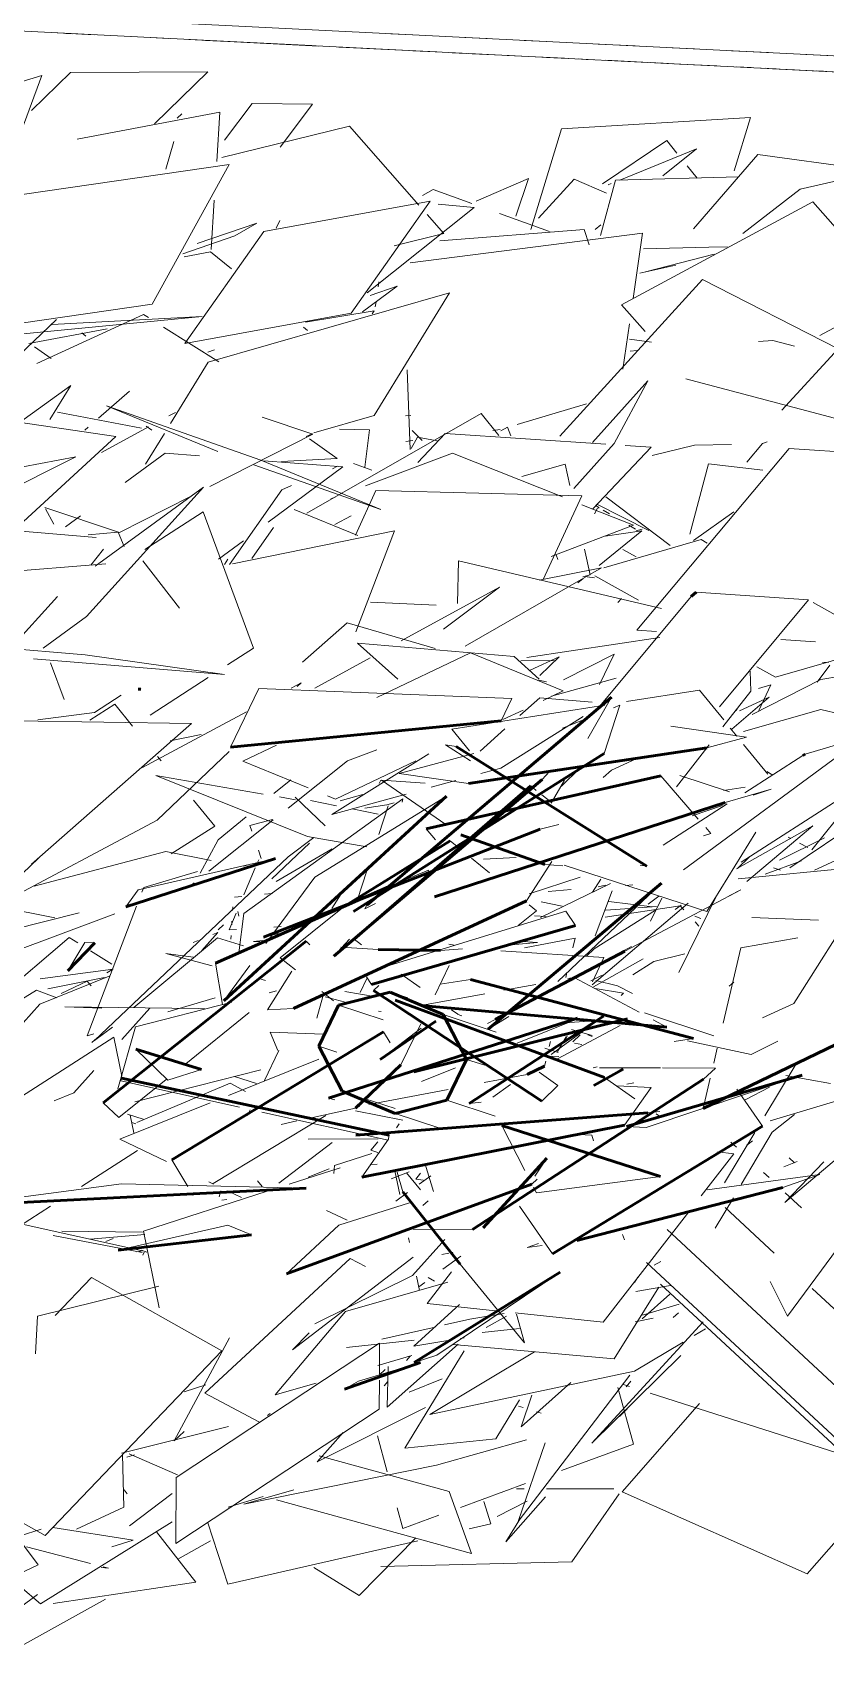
# Model space of a CAD drawing. Header units: metres. Extents: x 10 to 831, y 10 to 584.
# Drawn here: x 177.1 to 203.8, y 395.3 to 450.6 of the extents above; entities that cross this region are included whole.
import ezdxf

# ---------------------------------------------------------------- set-up
doc = ezdxf.new("R2010")
doc.units = ezdxf.units.M
doc.layers.add('CUT', color=7, linetype='Continuous', lineweight=50)
doc.layers.add('VIS', color=8, linetype='Continuous', lineweight=13)

msp = doc.modelspace()

# ---------------------------------------------------------------- linework, layer by layer
at = {"layer": 'CUT'}
for p, q in [((199.324, 431.6), (199.49, 431.745)), ((180.766, 428.469), (180.68, 428.471)), ((188.388, 421.191), (196.636, 428.203)), ((192.913, 427.401), (183.784, 426.517)), ((197.827, 422.504), (191.402, 426.538)), ((187.938, 420.973), (196.387, 426.306)), ((191.812, 425.293), (199.848, 426.501)), ((203.092, 426.238), (203.167, 426.279)), ((187.269, 419.476), (194.294, 425.426)), ((190.382, 423.764), (198.303, 425.548)), ((191.071, 424.867), (183.562, 417.959)), ((193.916, 425.209), (187.96, 420.048)), ((190.664, 421.472), (200.475, 424.655)), ((184.898, 420.109), (194.234, 423.753)), ((187.618, 421.149), (191.192, 423.364)), ((191.557, 423.558), (194.386, 422.565)), ((185.306, 422.76), (180.26, 421.137)), ((183.287, 419.236), (189.224, 421.857)), ((198.323, 421.932), (192.483, 417.008)), ((193.776, 421.339), (185.913, 417.7)), ((195.427, 420.504), (188.548, 418.518)), ((179.217, 419.922), (178.306, 418.973)), ((186.338, 419.972), (179.498, 414.529)), ((190.868, 419.657), (188.773, 419.691)), ((192.718, 417.332), (197.087, 419.636)), ((187.433, 417.817), (189.169, 418.26)), ((194.287, 414.583), (188.608, 418.312)), ((189.169, 418.26), (190.958, 417.504)), ((191.885, 418.687), (199.4, 416.696)), ((199.724, 414.338), (208.543, 418.582)), ((186.765, 416.434), (187.433, 417.817)), ((196.404, 415.382), (189.342, 417.99)), ((198.508, 417.075), (190.206, 417.806)), ((195.487, 417.381), (187.091, 414.687)), ((190.714, 417.283), (188.834, 415.991)), ((197.182, 417.354), (189.974, 415.567)), ((190.958, 417.504), (191.751, 415.991)), ((196.371, 417.442), (191.835, 414.5)), ((188.952, 416.92), (181.806, 412.6)), ((182.814, 415.643), (180.597, 416.334)), ((187.557, 414.921), (186.765, 416.434)), ((188.004, 414.344), (189.538, 415.801)), ((191.751, 415.991), (191.083, 414.609)), ((193.795, 415.481), (194.38, 415.763)), ((197.035, 415.662), (196.044, 415.113)), ((203.067, 415.462), (197.139, 413.73)), ((180.108, 415.36), (189.145, 413.434)), ((189.346, 414.165), (187.557, 414.921)), ((199.736, 415.327), (191.947, 410.254)), ((191.083, 414.609), (189.346, 414.165)), ((188.017, 413.438), (197.863, 414.189)), ((197.073, 413.767), (188.219, 412.017)), ((198.294, 412.036), (192.939, 413.756)), ((194.643, 409.436), (201.724, 413.734)), ((194.456, 412.654), (192.307, 410.304)), ((186.336, 411.647), (174.451, 411.044)), ((193.949, 411.782), (185.679, 408.758)), ((195.472, 409.877), (202.413, 411.671)), ((191.535, 409.082), (189.601, 411.526)), ((184.498, 410.071), (180.001, 409.558)), ((189.978, 405.769), (194.911, 408.816)), ((190.195, 405.768), (187.633, 404.869))]:
    msp.add_line(p, q, dxfattribs=at)
at = {"layer": 'VIS'}
for p, q in [((30, 458.538), (235.672, 448.254)), ((235.422, 447.731), (30, 458.003)), ((177.948, 450.605), (179.197, 450.543)), ((178.461, 450.579), (178.238, 450.591)), ((180.447, 450.48), (181.696, 450.418)), ((186.762, 450.164), (182.381, 450.384)), ((182.611, 450.372), (186.531, 450.176)), ((182.946, 450.355), (183.695, 450.317)), ((189.942, 450.541), (189.193, 450.578)), ((192.441, 450.415), (191.692, 450.453)), ((194.44, 450.316), (193.691, 450.353)), ((185.444, 450.231), (186.194, 450.193)), ((187.443, 450.13), (188.693, 450.068)), ((189.13, 450.046), (187.946, 450.105)), ((188.182, 450.094), (189.367, 450.034)), ((190.513, 449.977), (188.385, 450.083)), ((188.621, 450.072), (189.331, 450.036)), ((189.942, 450.005), (190.692, 449.968)), ((190.04, 450), (190.75, 449.965)), ((191.499, 449.928), (191.262, 449.939)), ((191.499, 449.928), (191.736, 449.916)), ((191.941, 449.905), (193.191, 449.843)), ((193.362, 449.834), (193.12, 449.846)), ((193.362, 449.834), (193.604, 449.822)), ((194.813, 449.762), (194.088, 449.798)), ((194.329, 449.786), (195.055, 449.75)), ((194.44, 449.781), (195.19, 449.743)), ((197.439, 450.166), (196.19, 450.228)), ((199.439, 450.066), (198.688, 450.103)), ((201.937, 449.94), (200.688, 450.003)), ((203.936, 449.841), (203.186, 449.878)), ((177.084, 447.99), (178.391, 449.267)), ((178.391, 449.267), (183.02, 449.29)), ((183.02, 449.29), (181.224, 447.534)), ((195.78, 449.714), (195.539, 449.726)), ((195.78, 449.714), (196.022, 449.702)), ((196.439, 449.681), (197.689, 449.618)), ((197.231, 449.641), (196.99, 449.653)), ((197.231, 449.641), (197.473, 449.629)), ((198.682, 449.568), (197.957, 449.605)), ((198.199, 449.593), (198.924, 449.557)), ((198.938, 449.555), (200.188, 449.493)), ((199.65, 449.52), (199.408, 449.532)), ((199.65, 449.52), (199.892, 449.508)), ((201.101, 449.447), (200.859, 449.459)), ((201.101, 449.447), (201.343, 449.436)), ((201.438, 449.431), (202.187, 449.393)), ((202.069, 449.399), (201.826, 449.411)), ((204.529, 449.276), (202.069, 449.399)), ((202.56, 449.375), (202.806, 449.362)), ((203.545, 449.325), (203.791, 449.313)), ((177.422, 449.173), (171.273, 447.282)), ((175.785, 444.733), (177.422, 449.173)), ((183.585, 446.984), (184.519, 448.222)), ((184.519, 448.222), (186.552, 448.198)), ((186.552, 448.198), (185.463, 446.753)), ((178.623, 447.018), (183.434, 447.929)), ((182.153, 447.88), (181.992, 447.726)), ((183.434, 447.929), (183.326, 446.264)), ((201.322, 447.75), (194.956, 447.375)), ((200.777, 445.959), (201.322, 447.75)), ((183.493, 446.402), (187.797, 447.462)), ((187.797, 447.462), (190.139, 444.8)), ((194.956, 447.375), (193.921, 443.972)), ((181.603, 446.01), (181.878, 446.945)), ((196.332, 445.511), (198.504, 446.976)), ((199.503, 446.691), (196.913, 445.639)), ((198.365, 445.787), (199.503, 446.691)), ((198.504, 446.976), (198.844, 446.55)), ((199.402, 443.994), (201.576, 446.5)), ((201.576, 446.5), (205.554, 445.96)), ((203, 445.333), (208.827, 446.688)), ((183.744, 446.168), (176.068, 445.055)), ((181.149, 441.459), (183.744, 446.168)), ((199.184, 446.126), (199.524, 445.702)), ((190.262, 445.119), (190.618, 445.321)), ((190.618, 445.321), (191.926, 444.849)), ((192.076, 444.933), (193.84, 445.698)), ((193.84, 445.698), (193.407, 444.42)), ((194.174, 444.361), (195.382, 445.677)), ((195.382, 445.677), (196.47, 445.202)), ((196.266, 443.779), (196.768, 445.64)), ((196.626, 445.523), (196.53, 445.484)), ((196.768, 445.64), (200.92, 445.757)), ((201.062, 443.844), (203, 445.333)), ((183.242, 444.97), (183.133, 443.304)), ((184.909, 443.904), (190.519, 444.928)), ((190.519, 444.928), (187.858, 441.154)), ((190.792, 444.828), (192.011, 444.72)), ((196.979, 441.439), (203.43, 444.911)), ((203.43, 444.911), (206.194, 441.763)), ((185.328, 444.02), (185.452, 444.284)), ((192.011, 444.72), (188.401, 441.837)), ((190.42, 444.481), (190.982, 443.841)), ((192.86, 444.512), (194.541, 443.905)), ((183.934, 443.765), (182.177, 443.159)), ((182.248, 440.13), (184.909, 443.904)), ((182.667, 443.499), (184.675, 444.192)), ((184.675, 444.192), (183.934, 443.765)), ((190.982, 443.841), (189.308, 443.43)), ((189.847, 442.851), (197.683, 443.855)), ((190.852, 443.595), (195.715, 443.974)), ((195.715, 443.974), (195.879, 443.457)), ((196.091, 443.98), (196.281, 444.13)), ((197.683, 443.855), (197.363, 441.644)), ((182.227, 443.049), (183.112, 443.226)), ((183.112, 443.226), (183.825, 442.648)), ((197.718, 443.329), (199.918, 443.384)), ((197.782, 442.553), (200.099, 443.144)), ((199.918, 443.384), (200.55, 443.389)), ((198.81, 442.774), (197.598, 442.5)), ((189.408, 442.07), (188.24, 441.201)), ((188.496, 441.751), (189.408, 442.07)), ((188.77, 442.046), (188.794, 442.216)), ((194.894, 437.012), (199.71, 442.288)), ((199.71, 442.288), (204.276, 439.957)), ((173.241, 440.312), (181.149, 441.459)), ((183.038, 439.504), (191.17, 441.841)), ((191.17, 441.841), (188.634, 437.706)), ((188.672, 441.365), (188.696, 441.535)), ((206.194, 441.763), (203.66, 440.399)), ((176.15, 439.249), (177.919, 440.944)), ((176.683, 440.447), (182.831, 441.044)), ((177.255, 439.46), (180.855, 441.114)), ((182.831, 441.044), (177.974, 440.786)), ((180.855, 441.114), (181.024, 441.007)), ((187.858, 441.154), (182.248, 440.13)), ((186.322, 440.853), (188.633, 441.236)), ((188.633, 441.236), (188.565, 441.13)), ((197.769, 440.54), (196.979, 441.439)), ((179.633, 440.63), (176.987, 440.128)), ((177.974, 440.786), (177.769, 440.765)), ((178.913, 440.374), (178.771, 440.489)), ((181.532, 440.686), (183.391, 439.512)), ((186.247, 440.685), (186.389, 440.57)), ((197.24, 440.794), (197.019, 439.264)), ((177.182, 440.022), (177.746, 439.62)), ((183.023, 439.839), (183.251, 439.918)), ((197.248, 440.275), (197.987, 440.172)), ((197.263, 439.872), (197.503, 439.89)), ((201.594, 440.201), (202.075, 440.238)), ((202.075, 440.238), (202.804, 440.045)), ((204.276, 439.957), (202.384, 437.884)), ((181.77, 437.437), (183.038, 439.504)), ((189.751, 439.247), (189.845, 436.559)), ((178.407, 438.712), (176.624, 437.431)), ((177.692, 437.574), (178.407, 438.712)), ((197.867, 438.877), (195.997, 436.79)), ((196.722, 436.76), (197.867, 438.877)), ((199.148, 438.942), (204.152, 437.615)), ((179.923, 436.991), (171.946, 438.168)), ((179.339, 437.612), (180.388, 438.519)), ((177.959, 437.813), (180.79, 437.281)), ((183.359, 436.488), (179.603, 438.024)), ((179.603, 438.024), (184.81, 436.193)), ((181.709, 437.687), (181.935, 437.81)), ((186.568, 437.073), (184.852, 437.648)), ((186.359, 434.413), (192.237, 437.767)), ((188.634, 437.706), (186.601, 437.122)), ((189.867, 437.701), (189.688, 437.688)), ((192.237, 437.767), (192.84, 437.025)), ((193.456, 437.397), (195.791, 438.101)), ((178.873, 437.209), (178.989, 437.31)), ((179.443, 436.454), (181.029, 437.317)), ((180.924, 436.059), (181.559, 437.093)), ((180.946, 437.342), (181.135, 437.209)), ((183.088, 435.304), (186.568, 437.073)), ((186.54, 437.084), (186.34, 436.992)), ((187.467, 437.248), (188.479, 437.219)), ((188.479, 437.219), (188.323, 435.958)), ((189.918, 437.197), (190.257, 436.865)), ((190.104, 436.12), (191.027, 437.099)), ((191.027, 437.099), (196.451, 436.736)), ((192.881, 437.231), (192.636, 437.2)), ((193.131, 437.315), (192.904, 437.185)), ((193.244, 437.018), (193.131, 437.315)), ((175.822, 433.226), (179.923, 436.991)), ((187.39, 436.249), (186.45, 436.919)), ((189.943, 436.855), (189.698, 436.823)), ((189.878, 436.592), (190.092, 436.975)), ((190.092, 436.975), (190.764, 436.85)), ((195.363, 435.242), (196.722, 436.76)), ((197.97, 436.635), (196.008, 434.556)), ((197.102, 436.692), (197.97, 436.635)), ((197.489, 430.466), (202.627, 436.588)), ((198.006, 436.358), (199.436, 436.7)), ((199.436, 436.7), (200.687, 436.726)), ((201.2, 436.125), (201.734, 436.754)), ((201.734, 436.754), (201.888, 436.813)), ((202.627, 436.588), (208.656, 436.197)), ((178.576, 436.314), (171.547, 432.79)), ((176.786, 435.968), (178.576, 436.314)), ((180.241, 435.44), (181.583, 436.435)), ((181.583, 436.435), (182.749, 436.344)), ((188.856, 434.539), (184.578, 436.043)), ((184.81, 436.193), (188.856, 434.539)), ((184.913, 436.175), (187.577, 435.967)), ((187.577, 435.967), (185.061, 434.103)), ((185.512, 436.148), (187.39, 436.249)), ((187.395, 435.991), (187.224, 435.906)), ((188.552, 435.865), (187.94, 436.087)), ((188.345, 435.334), (191.273, 436.436)), ((191.273, 436.436), (194.982, 434.957)), ((193.613, 435.647), (195.072, 436.063)), ((195.072, 436.063), (195.235, 435.346)), ((199.278, 433.707), (199.913, 436.068)), ((199.913, 436.068), (201.743, 435.863)), ((178.932, 430.928), (182.878, 435.289)), ((182.878, 435.289), (179.224, 432.62)), ((180.044, 433.756), (182.436, 434.972)), ((183.76, 432.684), (185.52, 435.195)), ((185.52, 435.195), (185.847, 435.344)), ((187.174, 434.894), (187.32, 434.948)), ((187.999, 433.67), (188.693, 435.173)), ((188.693, 435.173), (195.635, 434.992)), ((195.635, 434.992), (194.334, 432.176)), ((196.449, 434.966), (198.61, 433.321)), ((177.527, 434.599), (180.044, 433.756)), ((177.834, 434.038), (177.547, 434.555)), ((178.228, 433.949), (178.731, 434.322)), ((182.864, 434.456), (180.904, 433.182)), ((184.56, 429.862), (182.864, 434.456)), ((185.935, 434.539), (188.087, 433.653)), ((187.309, 434.024), (187.854, 434.315)), ((195.636, 434.696), (197.381, 434)), ((196.169, 434.579), (196.061, 434.388)), ((196.219, 434.574), (196.106, 434.685)), ((197.892, 433.825), (196.145, 434.716)), ((196.573, 434.384), (196.356, 434.511)), ((200.758, 434.451), (199.406, 433.493)), ((176.611, 433.812), (179.264, 433.594)), ((178.986, 433.679), (180.001, 433.766)), ((180.001, 433.766), (180.208, 433.286)), ((183.854, 432.702), (189.322, 433.814)), ((185.239, 433.928), (184.506, 432.882)), ((189.322, 433.814), (188.011, 430.404)), ((197.381, 434), (194.6, 432.953)), ((196.224, 432.649), (197.658, 433.816)), ((197.658, 433.816), (196.419, 433.63)), ((197.442, 433.875), (197.225, 434.002)), ((197.675, 433.873), (197.464, 433.813)), ((179.508, 433.191), (179.077, 432.653)), ((184.222, 433.481), (183.384, 432.86)), ((195.722, 433.192), (195.917, 432.331)), ((196.374, 432.563), (199.657, 433.519)), ((197.017, 433.184), (197.473, 432.938)), ((199.657, 433.519), (199.867, 433.401)), ((172.338, 432.113), (179.58, 432.701)), ((180.829, 432.803), (182.075, 431.211)), ((183.703, 432.861), (183.586, 432.681)), ((191.446, 431.36), (191.48, 432.804)), ((191.48, 432.804), (198.327, 431.198)), ((194.83, 432.851), (194.773, 433)), ((191.708, 429.922), (196.303, 432.571)), ((196.303, 432.571), (194.196, 432.147)), ((195.506, 432.065), (195.686, 432.212)), ((195.917, 432.331), (195.674, 432.261)), ((196.06, 432.228), (195.813, 432.264)), ((197.547, 431.472), (196.078, 432.298)), ((177.955, 431.6), (176.352, 429.828)), ((189.539, 430.101), (192.863, 431.915)), ((192.863, 431.915), (190.976, 430.497)), ((196.246, 427.904), (199.324, 431.6)), ((196.979, 431.528), (196.85, 431.395)), ((199.324, 431.6), (199.49, 431.745)), ((199.49, 431.745), (203.284, 431.489)), ((203.284, 431.489), (200.276, 427.876)), ((188.514, 431.408), (190.729, 431.302)), ((203.436, 431.395), (205.955, 429.978)), ((177.47, 429.861), (178.932, 430.928)), ((186.217, 429.382), (187.724, 430.711)), ((187.724, 430.711), (190.695, 429.847)), ((198.159, 430.423), (197.489, 430.466)), ((171.791, 430.221), (178.893, 429.631)), ((183.689, 429.296), (184.56, 429.862)), ((189.428, 428.808), (188.07, 430.029)), ((188.07, 430.029), (193.353, 429.573)), ((193.777, 429.545), (198.272, 430.218)), ((205.955, 429.978), (202.165, 428.875)), ((203.518, 430.076), (202.346, 430.152)), ((183.583, 428.966), (177.146, 429.5)), ((177.722, 429.361), (178.179, 428.124)), ((178.893, 429.631), (183.583, 428.966)), ((186.63, 428.512), (188.5, 429.533)), ((188.723, 428.195), (191.884, 429.698)), ((191.884, 429.698), (195.01, 428.414)), ((193.353, 429.573), (194.202, 428.81)), ((194.764, 429.438), (193.579, 429.425)), ((194.871, 429.567), (193.897, 429.113)), ((194.22, 428.932), (194.871, 429.567)), ((195.015, 428.784), (196.728, 429.651)), ((196.728, 429.651), (196.235, 428.629)), ((204.002, 429.285), (203.57, 428.709)), ((203.7, 428.796), (207.339, 429.414)), ((203.969, 429.388), (203.75, 429.37)), ((181.075, 427.596), (183.035, 428.87)), ((194.442, 428.721), (194.188, 428.781)), ((196.789, 428.841), (194.611, 428.241)), ((201.339, 428.407), (201.309, 429.077)), ((201.376, 427.621), (203.7, 428.796)), ((202.165, 428.875), (201.535, 429.23)), ((179.204, 427.693), (180.102, 428.272)), ((180.731, 428.497), (180.68, 428.471)), ((180.766, 428.469), (180.68, 428.471)), ((180.766, 428.469), (180.731, 428.497)), ((184.744, 428.5), (183.784, 426.517)), ((193.278, 428.156), (184.744, 428.5)), ((185.84, 428.51), (186.175, 428.688)), ((186.175, 428.688), (186.04, 428.56)), ((188.388, 421.191), (196.636, 428.203)), ((193.545, 427.586), (194.215, 428.185)), ((194.215, 428.185), (195.98, 428.039)), ((195.01, 428.414), (194.332, 428.092)), ((196.636, 428.203), (195.842, 426.807)), ((197.147, 428.055), (199.602, 428.442)), ((199.602, 428.442), (200.421, 427.435)), ((200.397, 427.199), (201.339, 428.407)), ((201.956, 428.204), (200.691, 427.129)), ((200.958, 427.743), (201.956, 428.204)), ((201.594, 428.499), (202.012, 428.62)), ((202.012, 428.62), (201.602, 427.752)), ((177.289, 427.437), (179.204, 427.693)), ((179.044, 427.429), (179.887, 427.964)), ((179.887, 427.964), (180.489, 427.23)), ((180.819, 425.837), (184.334, 427.709)), ((191.256, 427.125), (196.411, 427.939)), ((192.913, 427.401), (193.278, 428.156)), ((193.655, 427.77), (192.978, 427.448)), ((196.387, 426.306), (196.922, 427.937)), ((196.922, 427.937), (196.707, 427.85)), ((200.846, 427.75), (200.873, 427.805)), ((201.089, 427.046), (203.696, 427.793)), ((203.696, 427.793), (206.63, 427.074)), ((182.474, 427.312), (176.561, 427.401)), ((177.079, 422.568), (182.474, 427.312)), ((192.913, 427.401), (183.784, 426.517)), ((191.851, 426.392), (191.256, 427.125)), ((192.204, 426.389), (193.042, 427.137)), ((192.9, 425.81), (195.683, 427.556)), ((195.635, 427.415), (194.99, 427.155)), ((201.193, 426.858), (198.637, 427.231)), ((200.644, 427.161), (200.868, 426.886)), ((182.804, 426.941), (181.752, 426.727)), ((184.207, 426.049), (185.335, 426.586)), ((191.888, 426.059), (191.044, 426.595)), ((191.044, 426.595), (191.402, 426.538)), ((197.827, 422.504), (191.402, 426.538)), ((198.826, 425.185), (199.926, 426.595)), ((199.067, 422.381), (204.742, 426.567)), ((199.848, 426.501), (201.193, 426.858)), ((201.09, 426.611), (201.909, 425.604)), ((203.167, 426.279), (205.645, 427.027)), ((183.747, 426.375), (181.319, 424.06)), ((181.333, 426.202), (181.453, 426.055)), ((186.413, 425.143), (184.207, 426.049)), ((185.732, 424.462), (187.735, 426.058)), ((190.476, 426.297), (187.203, 424.244)), ((190.042, 426.053), (187.332, 424.765)), ((187.735, 426.058), (188.729, 426.433)), ((187.938, 420.973), (196.387, 426.306)), ((191.996, 426.302), (189.474, 425.634)), ((191.812, 425.293), (199.848, 426.501)), ((196.633, 425.74), (197.465, 426.125)), ((201.129, 424.98), (203.092, 426.238)), ((203.092, 426.238), (203.167, 426.279)), ((181.273, 425.567), (186.391, 423.509)), ((184.893, 424.937), (181.273, 425.567)), ((185.256, 424.954), (185.82, 425.422)), ((187.269, 419.476), (194.294, 425.426)), ((188.802, 425.296), (188.857, 425.409)), ((190.357, 425.303), (188.876, 425.411)), ((188.876, 425.411), (191.054, 423.906)), ((189.474, 425.634), (191.812, 425.293)), ((190.382, 423.764), (198.303, 425.548)), ((192.229, 425.626), (192.9, 425.81)), ((194.294, 425.426), (194.544, 425.696)), ((195.048, 425.411), (194.606, 424.635)), ((194.951, 425.203), (195.57, 425.811)), ((196.352, 425.501), (196.633, 425.74)), ((198.303, 425.548), (199.562, 424.096)), ((200.621, 425.015), (198.937, 425.562)), ((201.876, 425.696), (202.075, 425.57)), ((191.071, 424.867), (183.562, 417.959)), ((191.071, 424.867), (186.63, 422.14)), ((187.332, 424.765), (187.056, 424.878)), ((187.203, 424.244), (189.716, 424.935)), ((187.489, 424.714), (188.251, 424.923)), ((193.916, 425.209), (187.96, 420.048)), ((190.554, 425.166), (191.392, 425.396)), ((193.916, 425.209), (194.102, 425.06)), ((194.288, 424.91), (194.599, 424.661)), ((201.15, 425.175), (200.415, 425.058)), ((200.475, 424.655), (202.026, 425.105)), ((202.026, 425.105), (201.411, 424.896)), ((182.537, 424.734), (183.26, 423.853)), ((184.236, 420.906), (189.597, 424.772)), ((185.98, 424.748), (185.437, 424.842)), ((185.967, 424.832), (186.976, 423.868)), ((187.365, 424.543), (186.491, 424.724)), ((188.764, 424.255), (187.89, 424.435)), ((188.317, 424.467), (189.061, 424.576)), ((189.106, 424.535), (188.791, 423.576)), ((189.061, 424.576), (189.311, 424.646)), ((189.597, 424.772), (189.583, 424.662)), ((190.664, 421.472), (200.475, 424.655)), ((198.381, 423.218), (200.54, 424.602)), ((200.384, 424.548), (199.358, 424.201)), ((201.008, 422.643), (204.442, 424.844)), ((202.65, 422.451), (205.563, 424.419)), ((181.319, 424.06), (175.795, 421.118)), ((183.26, 423.853), (181.785, 422.917)), ((183.062, 422.336), (185.232, 424.064)), ((183.376, 423.394), (184.316, 424.173)), ((184.443, 423.873), (185.204, 424.082)), ((184.507, 423.688), (184.443, 423.873)), ((184.898, 420.109), (194.234, 423.753)), ((190.704, 423.392), (190.382, 423.764)), ((194.234, 423.753), (194.858, 423.91)), ((199.814, 423.806), (199.982, 423.612)), ((200.85, 422.413), (203.421, 423.866)), ((203.421, 423.866), (201.205, 421.988)), ((202.784, 417.877), (206.52, 423.77)), ((203.397, 423.061), (204.224, 424.09)), ((206.52, 423.77), (203.481, 422.367)), ((182.764, 422.271), (183.376, 423.394)), ((186.452, 423.279), (185.183, 422.076)), ((185.732, 422.82), (186.604, 423.467)), ((186.391, 423.509), (188.382, 423.162)), ((187.618, 421.149), (191.192, 423.364)), ((191.192, 423.364), (191.556, 423.068)), ((191.557, 423.558), (194.386, 422.565)), ((199.982, 423.612), (199.738, 423.53)), ((199.849, 420.974), (201.51, 423.653)), ((202.303, 422.706), (203.815, 423.463)), ((202.592, 423.488), (202.688, 423.437)), ((202.975, 423.283), (203.262, 423.13)), ((175.833, 421.365), (177.317, 422.78)), ((177.164, 421.834), (181.611, 422.999)), ((179.204, 416.63), (185.732, 422.82)), ((185.306, 422.76), (180.26, 421.137)), ((185.306, 422.76), (180.677, 421.709)), ((181.611, 422.999), (183.142, 422.696)), ((184.741, 422.722), (184.711, 422.653)), ((184.827, 422.763), (184.731, 423.041)), ((187.212, 423.09), (185.33, 421.988)), ((191.921, 422.774), (192.527, 422.282)), ((193.419, 422.795), (192.319, 422.743)), ((193.776, 421.339), (194.62, 422.668)), ((201.274, 422.806), (200.887, 422.428)), ((201.821, 422.236), (203.042, 422.689)), ((182.682, 422.324), (180.863, 421.784)), ((184.382, 422.554), (184.24, 422.501)), ((184.624, 422.444), (184.243, 421.541)), ((186.63, 422.14), (184.986, 419.901)), ((188.387, 422.343), (188.072, 421.384)), ((189.224, 421.857), (190.471, 422.367)), ((190.471, 422.367), (190.486, 422.28)), ((195.577, 422.14), (193.864, 421.568)), ((194.386, 422.565), (194.996, 422.52)), ((195.039, 422.537), (199.849, 420.974)), ((197.827, 422.504), (197.602, 422.54)), ((200.91, 422.081), (204.849, 422.466)), ((202.098, 422.445), (202.336, 422.365)), ((180.677, 421.709), (180.26, 421.137)), ((180.863, 421.784), (180.803, 421.627)), ((182.395, 421.805), (182.562, 421.938)), ((182.679, 421.911), (182.395, 421.805)), ((183.287, 419.236), (189.224, 421.857)), ((184.939, 421.559), (185.193, 421.584)), ((187.517, 421.567), (187.207, 421.079)), ((191.696, 421.77), (190.664, 421.472)), ((198.323, 421.932), (192.483, 417.008)), ((194.241, 420.779), (196.605, 421.924)), ((194.505, 421.652), (195.282, 421.713)), ((198.323, 421.932), (194.825, 418.615)), ((196.274, 422.062), (195.992, 421.63)), ((196.658, 421.674), (196.083, 420.153)), ((196.191, 421.814), (196.436, 421.862)), ((197.087, 419.636), (201.001, 421.702)), ((197.094, 421.854), (197.353, 421.874)), ((198.903, 418.921), (200.214, 421.568)), ((201.001, 421.702), (200.607, 421.509)), ((177.863, 420.765), (175.992, 421.136)), ((180.624, 421.159), (178.951, 416.785)), ((183.866, 421.13), (183.859, 421.009)), ((183.921, 421.461), (184.175, 421.485)), ((184.072, 420.818), (184.034, 420.978)), ((185.468, 419.418), (187.618, 421.149)), ((193.776, 421.339), (185.913, 417.7)), ((188.683, 421.241), (188.317, 421.067)), ((188.317, 421.067), (188.388, 421.191)), ((195.097, 420.993), (189.023, 419.119)), ((194.104, 421.004), (193.491, 420.51)), ((193.861, 421.201), (194.104, 421.004)), ((194.268, 421.304), (194.969, 421.154)), ((195.427, 420.504), (195.097, 420.993)), ((195.987, 418.509), (199.226, 421.254)), ((196.053, 419.721), (198.125, 421.017)), ((196.425, 420.784), (198.95, 421.166)), ((196.439, 421.019), (197.255, 421.078)), ((196.543, 421.316), (198.007, 421.135)), ((197.526, 421.098), (198.16, 421.144)), ((197.877, 421.224), (198.238, 421.495)), ((197.951, 420.651), (198.336, 421.427)), ((198.99, 421.191), (198.787, 421.041)), ((198.95, 421.166), (199.076, 421.031)), ((176.31, 419.558), (179.89, 420.9)), ((176.413, 420.357), (178.686, 420.937)), ((183.551, 420.529), (183.37, 420.357)), ((183.98, 420.915), (183.746, 420.358)), ((183.839, 420.647), (183.832, 420.526)), ((184.066, 419.586), (184.236, 420.906)), ((185.245, 420.452), (185.495, 420.467)), ((195.427, 420.504), (188.548, 418.518)), ((194.039, 420.826), (194.433, 420.811)), ((199.654, 420.74), (199.446, 420.821)), ((199.457, 420.624), (199.584, 420.487)), ((201.371, 420.769), (203.615, 420.681)), ((178.354, 420.1), (173.831, 416.243)), ((178.873, 419.927), (178.306, 418.973)), ((179.217, 419.922), (178.306, 418.973)), ((178.641, 419.921), (178.354, 420.1)), ((179.217, 419.922), (178.873, 419.927)), ((186.338, 419.972), (179.498, 414.529)), ((180.524, 417.736), (183.354, 420.094)), ((182.695, 419.999), (182.528, 419.932)), ((182.822, 419.666), (183.362, 420.267)), ((183.362, 420.267), (183.195, 420.2)), ((183.354, 420.094), (184.23, 419.817)), ((183.746, 420.358), (183.995, 420.374)), ((183.812, 420.163), (183.805, 420.042)), ((184.875, 419.995), (184.57, 419.97)), ((184.57, 419.97), (184.78, 419.956)), ((185.408, 420.238), (184.898, 420.109)), ((186.338, 419.972), (186.46, 419.855)), ((187.797, 420.046), (187.269, 419.476)), ((188.204, 419.851), (187.96, 420.048)), ((191.156, 419.873), (191.331, 419.836)), ((193.249, 419.856), (194.141, 419.931)), ((194.141, 419.931), (193.495, 419.974)), ((195.415, 420.082), (193.7, 419.756)), ((195.335, 419.75), (195.415, 420.082)), ((202.919, 420.091), (201, 419.756)), ((179.789, 419.202), (179.071, 419.652)), ((181.607, 419.565), (183.176, 419.139)), ((182.532, 419.433), (181.607, 419.565)), ((185.979, 419.004), (185.468, 419.418)), ((187.512, 419.774), (188.773, 419.691)), ((190.868, 419.657), (188.773, 419.691)), ((190.868, 419.657), (191.612, 419.72)), ((192.718, 417.332), (197.087, 419.636)), ((192.907, 419.649), (196.382, 419.428)), ((195.795, 419.469), (196.053, 419.721)), ((196.382, 419.428), (195.995, 418.602)), ((197.703, 419.382), (196.031, 418.438)), ((197.313, 419.792), (196.627, 419.43)), ((198.06, 419.286), (199.114, 419.552)), ((201, 419.756), (200.402, 417.216)), ((179.693, 418.791), (177.359, 417.852)), ((177.375, 418.706), (179.834, 419.034)), ((179.624, 418.905), (179.784, 419.013)), ((183.524, 417.845), (183.287, 419.236)), ((184.438, 419.154), (183.562, 417.959)), ((185.863, 418.961), (185.037, 417.658)), ((188.379, 418.769), (188.548, 418.518)), ((190.183, 418.409), (189.549, 418.86)), ((190.688, 418.169), (191.167, 419.157)), ((195.096, 418.753), (195.136, 418.919)), ((196.328, 418.835), (195.943, 418.644)), ((197.358, 418.838), (198.06, 419.286)), ((170.636, 414.24), (177.244, 418.327)), ((177.244, 418.327), (177.93, 418.069)), ((177.625, 418.366), (179.536, 418.751)), ((178.081, 418.209), (178.957, 418.625)), ((178.957, 418.625), (179.095, 418.475)), ((184.746, 418.712), (184.97, 418.651)), ((185.088, 418.235), (185.338, 418.298)), ((187.257, 417.969), (186.874, 418.279)), ((187.433, 417.817), (189.169, 418.26)), ((187.64, 418.284), (188.704, 418.101)), ((188.162, 418.249), (188.394, 418.744)), ((188.79, 418.486), (188.608, 418.312)), ((194.287, 414.583), (188.608, 418.312)), ((189.774, 418.061), (189.169, 418.26)), ((189.169, 418.26), (190.958, 417.504)), ((190.863, 418.527), (191.885, 418.687)), ((191.885, 418.687), (199.4, 416.696)), ((194.084, 418.516), (193.007, 418.319)), ((195.377, 418.753), (195.162, 418.714)), ((197.568, 417.578), (195.377, 418.753)), ((196.09, 418.376), (197.043, 418.22)), ((196.112, 418.654), (196.834, 418.467)), ((196.834, 418.467), (197.349, 418.206)), ((197.043, 418.22), (196.962, 418.142)), ((199.724, 414.338), (208.543, 418.582)), ((200.601, 418.454), (200.762, 418.599)), ((177.359, 417.852), (173.178, 413.196)), ((178.201, 417.764), (182.711, 417.701)), ((179.454, 417.718), (178.201, 417.764)), ((180.125, 416.662), (181.069, 417.714)), ((180.591, 417.092), (183.839, 417.918)), ((181.68, 417.596), (183.272, 418.069)), ((182.711, 417.701), (182.92, 417.693)), ((185.037, 417.658), (185.913, 417.7)), ((186.907, 418.114), (186.698, 417.38)), ((186.765, 416.434), (187.433, 417.817)), ((186.987, 418.102), (187.66, 417.919)), ((188.935, 417.322), (187.433, 417.817)), ((196.404, 415.382), (189.342, 417.99)), ((192.361, 418.201), (190.206, 417.806)), ((198.508, 417.075), (190.206, 417.806)), ((191.451, 417.509), (191.24, 417.659)), ((201.727, 417.389), (202.784, 417.877)), ((184.424, 417.57), (182.223, 415.797)), ((195.487, 417.381), (187.091, 414.687)), ((188.781, 417.615), (188.873, 417.601)), ((190.714, 417.283), (188.834, 415.991)), ((189.538, 415.801), (190.209, 417.183)), ((197.182, 417.354), (189.974, 415.567)), ((190.714, 417.283), (190.59, 417.224)), ((192.75, 416.913), (190.958, 417.504)), ((190.958, 417.504), (191.751, 415.991)), ((191.589, 417.462), (191.438, 417.512)), ((196.371, 417.442), (191.835, 414.5)), ((192.456, 417.205), (192.718, 417.332)), ((193.174, 417.433), (192.483, 417.008)), ((195.525, 417.371), (193.452, 416.537)), ((196.371, 417.442), (194.605, 416.149)), ((194.898, 417.216), (194.693, 417.148)), ((194.813, 416.012), (196.935, 417.128)), ((196.04, 417.285), (194.898, 417.216)), ((195.487, 417.381), (195.525, 417.371)), ((197.182, 417.354), (197.039, 417.345)), ((197.75, 417.558), (200.084, 416.789)), ((198.508, 417.075), (198.038, 417.327)), ((173.152, 412.442), (179.855, 416.744)), ((178.951, 416.785), (179.179, 416.852)), ((179.108, 416.558), (179.285, 416.705)), ((179.806, 417.077), (179.204, 416.63)), ((179.855, 416.744), (180.13, 415.429)), ((179.994, 414.997), (180.591, 417.092)), ((188.952, 416.92), (181.806, 412.6)), ((185.386, 416.291), (185.123, 416.911)), ((185.123, 416.911), (186.929, 416.839)), ((190.216, 417.044), (188.834, 415.991)), ((188.952, 416.92), (189.179, 416.544)), ((194.539, 416.428), (194.579, 416.594)), ((194.812, 416.252), (195.109, 416.75)), ((195.143, 416.785), (195.065, 416.62)), ((195.988, 416.794), (195.293, 417.002)), ((195.576, 416.813), (195.331, 416.579)), ((195.842, 416.818), (195.984, 416.759)), ((199.4, 416.696), (198.75, 416.594)), ((199.195, 416.61), (201.352, 416.158)), ((201.352, 416.158), (202.251, 416.601)), ((181.673, 415.286), (180.597, 416.334)), ((182.814, 415.643), (180.597, 416.334)), ((185.418, 416.284), (184.933, 415.283)), ((187.371, 416.235), (186.765, 416.434)), ((187.557, 414.921), (186.765, 416.434)), ((194.84, 416.224), (194.392, 416.371)), ((194.615, 416.094), (194.861, 416.088)), ((195.391, 416.536), (195.642, 416.497)), ((200.203, 416.37), (200.083, 415.862)), ((178.507, 414.861), (179.181, 415.612)), ((184.811, 415.638), (180.564, 414.558)), ((182.814, 415.643), (181.673, 415.286)), ((183.718, 414.769), (186.772, 415.992)), ((188.004, 414.344), (189.538, 415.801)), ((191.38, 415.702), (190.228, 415.239)), ((191.751, 415.991), (191.083, 414.609)), ((192.362, 415.79), (191.751, 415.991)), ((192.338, 415.205), (193.795, 415.481)), ((193.795, 415.481), (194.38, 415.763)), ((194.833, 415.106), (194.199, 415.557)), ((194.38, 415.763), (194.42, 415.929)), ((196.019, 415.7), (196.15, 415.742)), ((196.984, 415.673), (196.044, 415.113)), ((197.035, 415.662), (196.044, 415.113)), ((196.227, 415.71), (198.291, 415.703)), ((197.035, 415.662), (196.984, 415.673)), ((203.067, 415.462), (197.139, 413.73)), ((203.067, 415.462), (197.802, 413.687)), ((200.149, 415.698), (198.361, 415.703)), ((199.736, 415.327), (200.149, 415.698)), ((201.811, 414.087), (202.834, 415.785)), ((201.989, 413.919), (207.074, 415.449)), ((202.513, 415.447), (204.019, 415.171)), ((181.623, 415.314), (180.022, 414.025)), ((180.086, 415.271), (180.108, 415.36)), ((184.094, 414.379), (180.086, 415.271)), ((180.108, 415.36), (189.145, 413.434)), ((180.626, 413.865), (183.779, 415.188)), ((183.779, 415.188), (184.299, 414.909)), ((183.927, 415.408), (184.667, 415.171)), ((187.855, 414.823), (187.557, 414.921)), ((189.346, 414.165), (187.557, 414.921)), ((188.454, 414.467), (191.124, 414.974)), ((199.736, 415.327), (191.947, 410.254)), ((193.23, 415.144), (192.641, 414.712)), ((194.287, 414.583), (194.833, 415.106)), ((196.404, 415.382), (197.419, 414.664)), ((197.971, 415.043), (196.814, 415.092)), ((197.073, 413.767), (197.971, 415.043)), ((197.151, 415.149), (197.385, 415.195)), ((199.963, 415.354), (199.724, 414.338)), ((201.724, 413.734), (200.859, 414.986)), ((201.961, 415.055), (201.145, 414.625)), ((202.481, 411.159), (207.536, 415.436)), ((177.84, 414.592), (178.507, 414.861)), ((180.022, 414.025), (179.498, 414.529)), ((180.052, 413.301), (183.106, 414.525)), ((186.569, 414.03), (188.004, 414.344)), ((187.304, 414.63), (187.091, 414.687)), ((188.156, 414.404), (188.049, 414.433)), ((189.345, 414.332), (188.302, 414.676)), ((191.083, 414.609), (189.346, 414.165)), ((191.083, 414.609), (192.709, 414.072)), ((192.242, 414.547), (191.835, 414.5)), ((202.576, 407.328), (207.739, 414.349)), ((180.843, 413.978), (180.317, 414.144)), ((180.405, 414.114), (180.53, 413.516)), ((180.46, 413.861), (180.602, 413.818)), ((186.999, 414.1), (183.202, 411.804)), ((184.447, 414.283), (184.35, 414.082)), ((189.103, 413.264), (184.845, 414.212)), ((185.493, 413.795), (186.031, 413.913)), ((188.001, 414.254), (189.601, 413.938)), ((188.017, 413.438), (197.863, 414.189)), ((190.816, 413.68), (189.346, 414.165)), ((189.481, 413.813), (189.391, 413.685)), ((197.863, 414.189), (198.262, 414.228)), ((198.262, 414.228), (198.056, 414.215)), ((198.144, 414.151), (198.289, 414.048)), ((202.06, 413.532), (202.81, 414.127)), ((181.632, 412.543), (180.052, 413.301)), ((186.406, 413.301), (188.765, 413.309)), ((197.073, 413.767), (188.219, 412.017)), ((189.12, 413.3), (188.219, 412.017)), ((189.541, 413.586), (188.779, 413.512)), ((189.145, 413.434), (189.103, 413.264)), ((193.715, 412.248), (192.939, 413.756)), ((198.294, 412.036), (192.939, 413.756)), ((194.643, 409.436), (201.724, 413.734)), ((195.513, 413.457), (195.977, 413.432)), ((195.977, 413.432), (196.035, 413.246)), ((197.802, 413.687), (197.139, 413.73)), ((200.446, 411.825), (201.47, 413.522)), ((201.011, 411.767), (202.06, 413.532)), ((201.204, 413.098), (201.391, 413.246)), ((180.655, 412.918), (178.769, 411.708)), ((185.415, 411.819), (187.216, 413.192)), ((187.298, 412.415), (188.551, 412.816)), ((188.76, 413.209), (188.518, 412.929)), ((188.518, 412.929), (188.756, 412.849)), ((199.663, 411.386), (200.767, 412.808)), ((200.767, 412.808), (200.21, 412.867)), ((200.849, 413.028), (200.666, 413.198)), ((182.351, 411.7), (181.806, 412.6)), ((185.763, 411.778), (187.482, 412.33)), ((186.413, 412.019), (187.111, 412.302)), ((187.277, 412.14), (187.298, 412.415)), ((188.501, 412.448), (188.734, 412.458)), ((189.812, 412.202), (189.202, 411.958)), ((189.333, 412.236), (189.499, 411.428)), ((189.414, 412.184), (189.601, 411.526)), ((190.198, 411.586), (189.728, 412.16)), ((190.037, 411.955), (190.201, 412.153)), ((190.637, 411.529), (190.349, 412.459)), ((194.456, 412.654), (192.307, 410.304)), ((194.456, 412.654), (194.052, 412.046)), ((201.949, 412.005), (201.766, 412.175)), ((202.902, 412.548), (202.454, 412.365)), ((203.794, 412.536), (202.481, 411.159)), ((202.813, 412.499), (202.63, 412.669)), ((180.119, 411.795), (174.451, 411.044)), ((186.336, 411.647), (174.451, 411.044)), ((186.336, 411.647), (180.119, 411.795)), ((183.211, 411.785), (183.053, 411.861)), ((184.696, 411.894), (184.856, 411.704)), ((193.949, 411.782), (185.679, 408.758)), ((190.281, 411.914), (190.037, 411.955)), ((190.153, 411.783), (190.549, 412.068)), ((193.949, 411.782), (194.134, 411.953)), ((194.103, 411.494), (194.006, 411.683)), ((198.294, 412.036), (194.103, 411.494)), ((195.472, 409.877), (202.413, 411.671)), ((203.665, 412.107), (199.865, 411.591)), ((202.413, 411.671), (203.665, 412.107)), ((177.722, 411.036), (176.674, 410.364)), ((180.852, 410.197), (185.027, 411.541)), ((182.533, 411.399), (182.487, 411.475)), ((183.404, 411.354), (183.464, 411.556)), ((183.495, 411.238), (183.665, 411.265)), ((184.159, 411.33), (183.685, 411.558)), ((189.826, 411.149), (187.448, 410.395)), ((189.36, 411.212), (189.757, 411.497)), ((191.535, 409.082), (189.601, 411.526)), ((190.456, 411.222), (190.277, 411.062)), ((193.538, 411.036), (194.643, 409.436)), ((200.137, 410.295), (200.748, 411.325)), ((203.049, 410.983), (202.499, 411.494)), ((176.457, 410.505), (180.822, 409.537)), ((187.021, 410.891), (187.729, 410.568)), ((192.639, 410.628), (192.307, 410.304)), ((196.354, 407.123), (199.25, 410.853)), ((202.124, 409.459), (200.475, 410.993)), ((177.809, 410.053), (180.811, 409.476)), ((178.097, 410.193), (180.818, 410.165)), ((179.058, 409.93), (180.898, 410.087)), ((179.59, 409.847), (179.828, 409.952)), ((183.696, 410.394), (180.001, 409.558)), ((184.498, 410.071), (180.001, 409.558)), ((181.382, 407.611), (180.852, 410.197)), ((184.498, 410.071), (183.696, 410.394)), ((187.448, 410.395), (185.679, 408.758)), ((189.797, 409.972), (189.83, 409.811)), ((189.951, 410.259), (191.947, 410.254)), ((197.013, 410.089), (197.07, 409.903)), ((213.364, 396.451), (198.514, 410.252)), ((180.822, 409.537), (180.628, 409.498)), ((180.785, 409.551), (180.966, 409.483)), ((180.881, 409.486), (180.828, 409.388)), ((189.927, 408.696), (191.019, 409.911)), ((190.916, 409.411), (191.148, 409.45)), ((191.328, 409.301), (191.27, 409.487)), ((194.17, 409.779), (193.795, 409.649)), ((193.795, 409.649), (194.298, 409.717)), ((182.928, 404.731), (187.827, 409.279)), ((185.885, 406.191), (189.949, 409.323)), ((187.827, 409.279), (188.337, 409.007)), ((189.978, 405.769), (194.911, 408.816)), ((191.245, 408.826), (190.417, 407.76)), ((194.911, 408.816), (190.743, 406.013)), ((190.945, 408.912), (191.552, 409.353)), ((191.535, 409.082), (193.705, 406.43)), ((212.672, 395.335), (197.822, 409.136)), ((198.075, 409.049), (198.306, 409.171)), ((177.286, 407.334), (181.37, 408.345)), ((179.106, 408.632), (177.88, 407.349)), ((183.494, 406.161), (179.106, 408.632)), ((186.629, 407.07), (189.927, 408.696)), ((187.667, 407.49), (191.12, 408.482)), ((190.062, 408.679), (190.161, 408.194)), ((190.136, 408.323), (190.338, 408.47)), ((190.46, 408.635), (190.663, 408.505)), ((196.723, 405.889), (198.235, 408.311)), ((197.409, 408.467), (197.528, 408.65)), ((197.455, 408.164), (198.622, 408.359)), ((212.411, 395.29), (198.294, 408.41)), ((201.991, 408.501), (202.576, 407.328)), ((214.591, 397.873), (203.407, 408.266)), ((189.976, 406.322), (191.516, 407.727)), ((190.417, 407.76), (192.829, 407.501)), ((197.674, 407.242), (198.602, 408.07)), ((198.917, 407.732), (197.685, 407.369)), ((177.218, 406.065), (177.286, 407.334)), ((185.299, 404.678), (187.667, 407.49)), ((191.01, 407.033), (191.856, 407.226)), ((191.856, 407.226), (193.023, 407.422)), ((192.416, 406.947), (193.094, 407.328)), ((193.386, 407.442), (196.354, 407.123)), ((193.705, 406.43), (193.43, 407.403)), ((198.042, 407.263), (197.433, 407.135)), ((198.713, 407.284), (198.892, 407.441)), ((181.889, 403.126), (183.751, 406.599)), ((186.445, 406.765), (185.885, 406.191)), ((188.896, 406.549), (190.694, 406.961)), ((191.668, 406.6), (191.547, 406.579)), ((192.271, 406.778), (193.539, 406.918)), ((195.97, 403.05), (199.73, 407.134)), ((199.43, 406.675), (199.808, 406.902)), ((177.538, 399.928), (183.494, 406.161)), ((181.955, 401.894), (188.811, 406.425)), ((187.705, 406.272), (189.988, 406.524)), ((188.811, 406.425), (188.809, 405.38)), ((189.071, 404.257), (191.469, 406.391)), ((189.665, 402.873), (191.664, 406.156)), ((191.184, 406.52), (189.976, 406.322)), ((194.036, 406.127), (190.506, 404.017)), ((191.298, 406.373), (196.723, 405.889)), ((197.413, 405.47), (199.052, 406.45)), ((190.195, 405.768), (187.633, 404.869)), ((190.195, 405.768), (188.1, 405.14)), ((189.903, 406), (188.752, 405.669)), ((188.815, 405.356), (189, 405.532)), ((189.108, 405.629), (189.071, 404.257)), ((189.721, 405.836), (189.847, 405.979)), ((190.743, 406.013), (189.978, 405.769)), ((198.976, 406.009), (195.97, 403.05)), ((182.96, 405.016), (182.223, 404.779)), ((186.68, 405.074), (185.299, 404.678)), ((188.1, 405.14), (187.633, 404.869)), ((188.809, 405.172), (188.807, 404.197)), ((188.968, 404.981), (189.094, 405.123)), ((189.812, 404.763), (190.927, 405.214)), ((190.506, 404.017), (197.413, 405.47)), ((193.491, 400.409), (197.261, 405.336)), ((193.59, 403.601), (195.261, 405.09)), ((197.245, 404.959), (197.012, 405.034)), ((197.127, 404.949), (197.293, 405.139)), ((184.769, 403.755), (182.928, 404.731)), ((193.536, 404.506), (192.736, 403.192)), ((193.956, 404.67), (193.59, 403.601)), ((197.382, 403.014), (196.856, 404.921)), ((197.434, 404.481), (196.912, 403.949)), ((204.234, 402.721), (197.944, 404.736)), ((188.807, 404.197), (181.95, 399.665)), ((185.129, 404.052), (185.04, 403.976)), ((190.363, 404.251), (186.708, 402.413)), ((193.658, 404.245), (193.506, 404.291)), ((194.266, 404.062), (194.113, 404.108)), ((197.002, 401.403), (199.606, 404.381)), ((183.719, 403.605), (180.115, 402.713)), ((182.23, 403.438), (181.889, 403.126)), ((186.708, 402.413), (187.587, 403.411)), ((188.742, 403.291), (189.076, 402.078)), ((192.736, 403.192), (189.665, 402.873)), ((190.739, 402.301), (193.766, 403.164)), ((194.403, 403.062), (193.491, 400.409)), ((194.951, 402.126), (197.382, 403.014)), ((173.15, 402.399), (177.538, 399.928)), ((180.149, 402.66), (180.188, 400.893)), ((180.295, 402.572), (180.548, 402.649)), ((182.001, 401.981), (180.368, 402.687)), ((184.235, 400.995), (190.739, 402.301)), ((186.777, 402.62), (191.164, 401.416)), ((181.95, 399.665), (181.955, 401.894)), ((191.547, 400.882), (193.735, 401.682)), ((180.198, 401.476), (180.308, 401.335)), ((180.378, 400.265), (181.822, 401.348)), ((184.892, 401.245), (183.713, 400.887)), ((185.93, 401.478), (184.235, 400.995)), ((191.916, 399.329), (185.337, 401.134)), ((191.164, 401.416), (191.916, 399.329)), ((192.328, 401.075), (192.573, 400.322)), ((192.778, 400.57), (193.792, 401.093)), ((194.406, 401.239), (193.071, 399.724)), ((193.688, 401.505), (193.436, 401.505)), ((196.712, 401.502), (194.444, 401.505)), ((196.892, 401.34), (195.296, 399.05)), ((203.236, 398.638), (197.002, 401.403)), ((205.716, 401.474), (203.236, 398.638)), ((175.949, 400.736), (177.298, 398.942)), ((180.188, 400.893), (178.598, 400.143)), ((189.411, 400.865), (189.602, 400.172)), ((189.602, 400.172), (190.818, 400.616)), ((193.071, 399.724), (193.572, 400.516)), ((176.691, 399.925), (177.403, 400.15)), ((177.387, 397.63), (181.817, 400.391)), ((177.8, 400.2), (180.502, 399.771)), ((181.297, 400.06), (182.616, 398.359)), ((183.702, 398.294), (183.027, 400.363)), ((192.573, 400.322), (191.834, 400.154)), ((176.912, 399.549), (179.067, 398.987)), ((180.502, 399.771), (179.789, 399.546)), ((183.114, 399.756), (182.008, 399.14)), ((190.109, 399.759), (183.702, 398.294)), ((188.129, 397.914), (190.037, 399.858)), ((177.298, 398.942), (169.694, 395.345)), ((179.671, 398.83), (179.428, 398.854)), ((179.498, 398.875), (179.671, 398.83)), ((186.596, 398.857), (188.129, 397.914)), ((195.296, 399.05), (188.858, 398.887)), ((182.616, 398.359), (177.808, 397.635)), ((179.575, 397.785), (176.036, 395.815)), ((176.666, 397.481), (177.286, 397.946)), ((176.693, 398.212), (177.387, 397.63))]:
    msp.add_line(p, q, dxfattribs=at)

doc.saveas('drawing.dxf')
